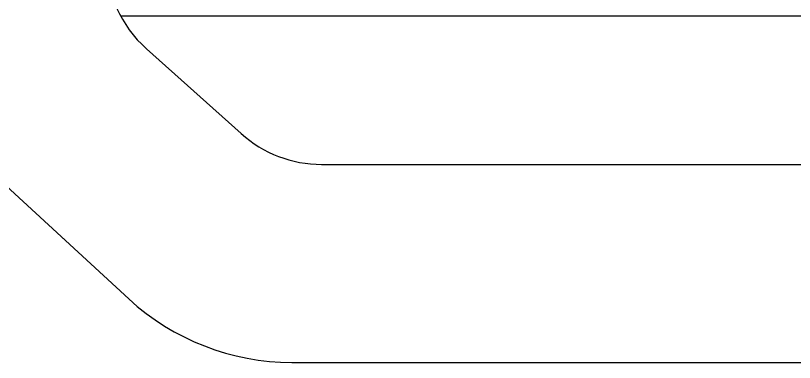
# Model space of a CAD drawing. Header units: millimetres. Extents: x -1 to 471, y -837 to 1.
# Drawn here: x 111.8 to 208.5, y -819 to -776 of the extents above; entities that cross this region are included whole.
import ezdxf

# ---------------------------------------------------------------- set-up
doc = ezdxf.new("R2010")
doc.units = ezdxf.units.MM
doc.layers.add('IQ_200_2D', color=1, linetype='Continuous')

msp = doc.modelspace()

# ---------------------------------------------------------------- linework, layer by layer
at = {"layer": 'IQ_200_2D'}
for p, q in [((125.815, -811.119), (62.977, -753.542)), ((345.203, -776.022), (124.797, -776.022)), ((127.998, -780.081), (139.77, -790.613)), ((149.772, -794.435), (320.228, -794.435)), ((146.082, -819), (323.918, -819))]:
    msp.add_line(p, q, dxfattribs=at)
for centre, radius, start, end in [((138, -768.902), 15, 180, 228.17983), ((149.772, -779.435), 15, 228.17983, 270), ((146.082, -789), 30, 227.50162, 270)]:
    msp.add_arc(centre, radius, start, end, dxfattribs=at)

doc.saveas('drawing.dxf')
